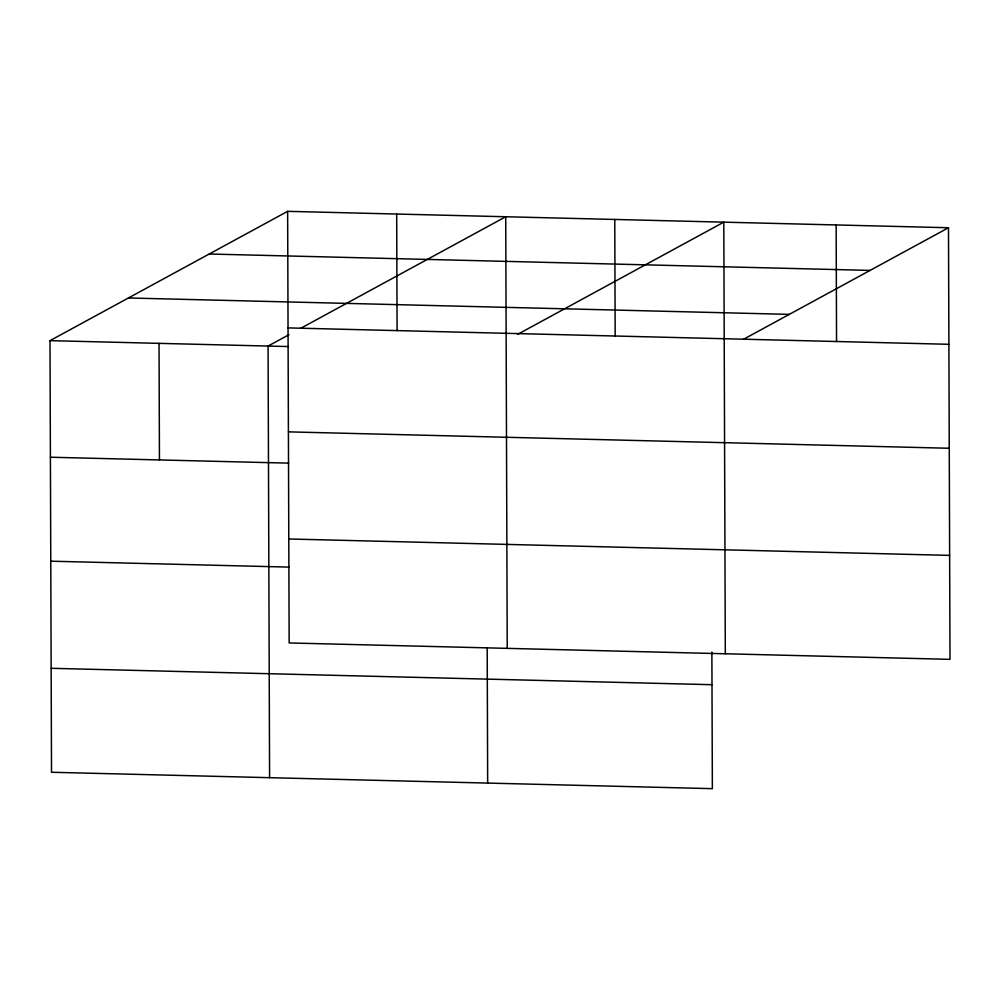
<?xml version="1.0" encoding="UTF-8"?>
<svg xmlns="http://www.w3.org/2000/svg" width="1000" height="1000" viewBox="0 0 1000 1000"><rect width="100%" height="100%" fill="white"/><g stroke="black" fill="none" stroke-linecap="round" stroke-linejoin="round"><path stroke-width="1.5" d="M711.875 652.1L712.362 788.662L51.513 772.262L50 340.65L287.638 211.337L948.487 227.738L950 659.35L289.15 642.95L287.638 211.337M288.988 334.688L268.075 346.062L269.587 777.675M300.763 328.288L505.725 216.75L507.225 648.363M517.525 334.412L723.8 222.15L725.312 653.775M743.525 339.275L948.487 227.738M209.225 254.013L870.075 270.413M128.425 297.975L789.275 314.375M288.05 327.9L948.9 344.3M50 340.65L288.337 346.562M288.412 431.863L949.262 448.263M50.412 457.225L288.738 463.137M288.788 538.987L949.638 555.388M50.775 561.188L289.1 567.1M51.137 668.3L712 684.7M836.15 224.938L836.55 341.512M614.763 219.45L615.175 336.025M487.2 648.075L487.663 783.088M396.688 214.037L397.088 330.613M159.037 343.363L159.45 459.925"/></g></svg>
